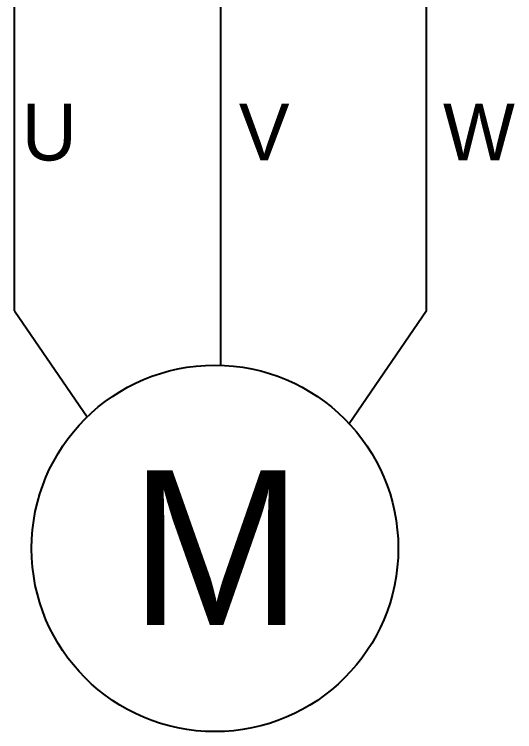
# Model space of a CAD drawing. Header units: millimetres. Extents: x 45 to 885, y 38 to 718.
# Drawn here: x 84.59 to 103.1, y 416.78 to 443.34 of the extents above; entities that cross this region are included whole.
import ezdxf

# ---------------------------------------------------------------- set-up
doc = ezdxf.new("R2010")
doc.units = ezdxf.units.MM
doc.layers.add('ASHADE', color=7, linetype='Continuous')
doc.styles.add('ghs', font='NGULIM.TTF')

msp = doc.modelspace()

# ---------------------------------------------------------------- linework, layer by layer
at = {"layer": 'ASHADE', "color": 0, "linetype": 'ByBlock', "lineweight": 25}
for p, q in [((84.587, 432.367), (84.587, 449.085)), ((99.843, 432.356), (99.843, 449.085))]:
    msp.add_line(p, q, dxfattribs=at)
at = {"layer": 'ASHADE', "color": 0, "linetype": 'ByBlock', "lineweight": 25, "ltscale": 2}
for p, q in [((92.218, 449.085), (92.218, 430.347)), ((84.587, 432.367), (87.283, 428.434)), ((99.843, 432.356), (96.982, 428.183))]:
    msp.add_line(p, q, dxfattribs=at)
msp.add_circle((92.01, 423.564), 6.786, dxfattribs=at)

# ---------------------------------------------------------------- texts
at = {"layer": 'ASHADE', "color": 0, "linetype": 'ByBlock', "lineweight": 25, "ltscale": 2, "style": 'ghs'}
for s, height, p in [('U', 2.109, (84.861, 437.929)), ('V', 2.109, (92.893, 437.929)), ('W', 2.109, (100.451, 437.929)), ('M', 5.721, (88.874, 420.73))]:
    msp.add_text(s, height=height, dxfattribs=at).set_placement(p)

doc.saveas('drawing.dxf')
